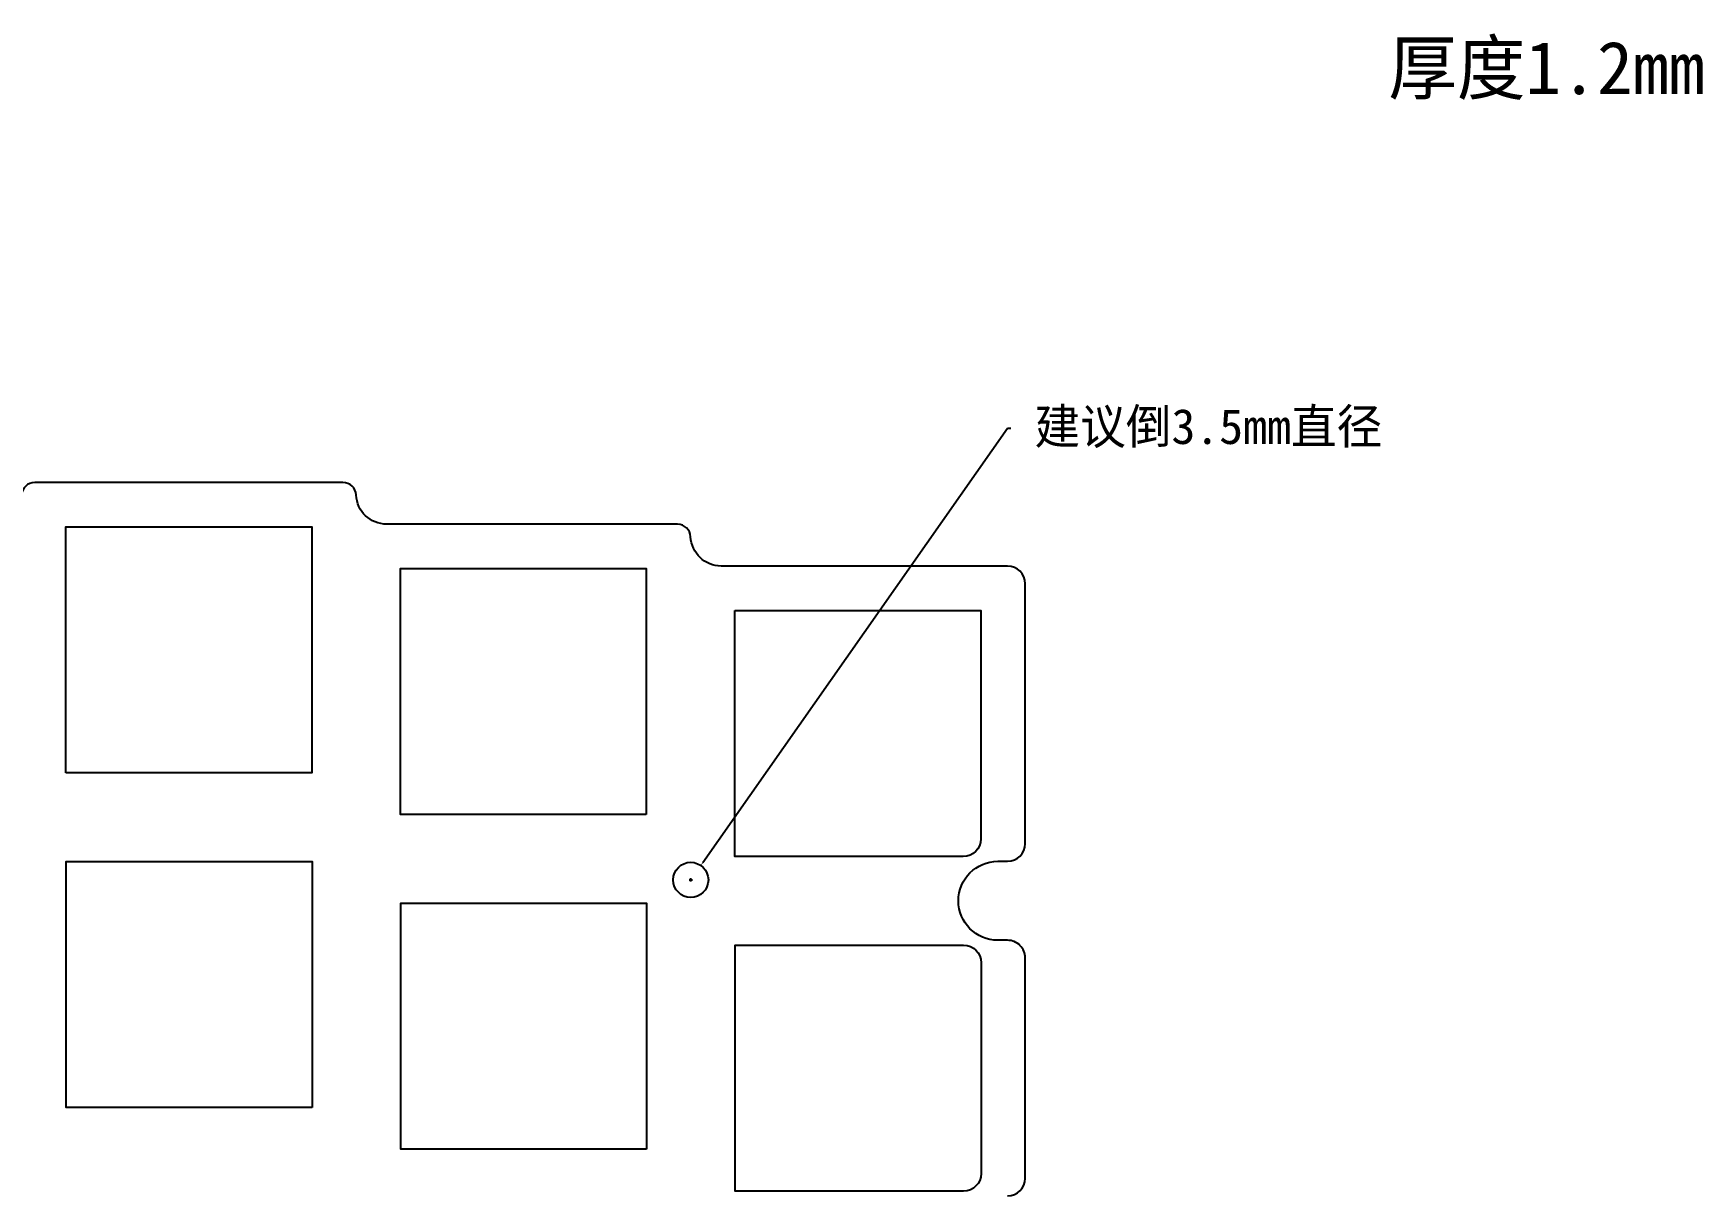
# Model space of a CAD drawing. Header units: millimetres. Extents: x -54 to 301, y 70 to 207.
# Drawn here: x 36.6 to 131.6, y 141.1 to 207.2 of the extents above; entities that cross this region are included whole.
import ezdxf

# ---------------------------------------------------------------- set-up
doc = ezdxf.new("R2010")
doc.units = ezdxf.units.MM
doc.header["$MEASUREMENT"] = 0
doc.layers.get('Defpoints').update_dxf_attribs({"color": 2})
doc.dimstyles.get("Standard").update_dxf_attribs({"dimtxt": 0.18, "dimasz": 0.18, "dimexe": 0.18, "dimexo": 0.0625, "dimgap": 0.09, "dimtad": 0, "dimtih": 1, "dimtoh": 1, "dimdec": 4, "dimzin": 0, "dimdsep": 46, "dimtxsty": 'STANDARD', "dimcen": 0.09, "dimadec": 0, "dimazin": 0, "dimtfac": 1, "dimtdec": 4, "dimtofl": 0, "dimtmove": 0, "dimatfit": 3, "dimfxl": 1, "dimtolj": 1, "dimtzin": 0, "dimarcsym": 0})

# ---------------------------------------------------------------- blocks, each defined once
blk = doc.blocks.new('*D2')
at = {"layer": 'Defpoints', "color": 0, "linetype": 'Continuous', "lineweight": -2, "transparency": 16777216}
for p, q in [((92.039, 184.696), (74.675, 159.969)), ((92.219, 184.696), (92.039, 184.696)), ((73.907, 159.003), (74.087, 159.003)), ((73.997, 158.913), (73.997, 159.093))]:
    blk.add_line(p, q, dxfattribs=at)
at = {"layer": 'Defpoints', "color": 0, "linetype": 'Continuous', "transparency": 16777216}
for p in [(74.571, 159.822), (73.422, 158.185)]:
    blk.add_point(p, dxfattribs=at)
blk.add_solid([(74.65, 159.986), (74.699, 159.952), (74.571, 159.822)], dxfattribs=at)
at = {"layer": 'Defpoints', "color": 0, "linetype": 'Continuous', "transparency": 16777216, "insert": (103.472, 184.696), "char_height": 0.18, "attachment_point": 5}
blk.add_mtext('\\A1;{\\H11.11111x;建议倒3.5mm直径}', dxfattribs=at)

msp = doc.modelspace()

# ---------------------------------------------------------------- linework, layer by layer
msp.add_lwpolyline([(92.03783, 141.01214, 0.41420212), (93.03783, 142.0121), (93.03832, 154.56117, 0.414225), (92.03832, 155.56121), (91.48866, 155.56121, -1), (91.48866, 160.06121), (92.03857, 160.06121, 0.41420212), (93.03857, 161.06117), (93.03915, 175.86153, 0.41421355), (92.03919, 176.86157), (75.73632, 176.86221, -0.40060354), (73.9883, 178.5306, 0.40060921), (73.23913, 179.24562), (56.68612, 179.24595, -0.4000731), (54.93821, 180.91111, 0.40007876), (54.18909, 181.62474), (36.63604, 181.62474, 0.40040272), (35.88688, 180.91027, -0.40040839)], format="xyb")
for points in [[(38.41418, 165.09983), (38.41418, 179.10054), (52.41418, 179.10054), (52.41418, 165.09983)], [(71.46427, 162.72049), (57.46392, 162.72049), (57.46392, 176.72013), (71.46427, 176.72013)], [(52.42988, 146.04971), (38.42988, 146.04971), (38.42988, 160.05041), (52.42988, 160.05041)], [(71.47704, 143.67375), (57.47739, 143.67375), (57.47739, 157.67481), (71.47704, 157.67481)]]:
    msp.add_lwpolyline(points, close=True)
for points in [[(76.51404, 174.33578), (90.51404, 174.33578), (90.51404, 161.33648, -0.41421356), (89.51404, 160.33648), (76.51404, 160.33648)], [(89.52879, 141.28668), (76.52879, 141.28668), (76.52879, 155.28632), (89.52879, 155.28632, -0.41421356), (90.52879, 154.28632), (90.52879, 142.28668, -0.41421356)]]:
    msp.add_lwpolyline(points, format="xyb", close=True)
msp.add_circle((73.99653, 159.0034), 1)

# ---------------------------------------------------------------- texts
at = {"layer": 'Defpoints', "linetype": 'Continuous', "insert": (113.72674, 206.72966), "char_height": 3, "attachment_point": 1}
msp.add_mtext_dynamic_manual_height_columns('厚度1.2mm', width=50.6182224, gutter_width=1, heights=[0], dxfattribs=at)

# ---------------------------------------------------------------- dimensions: what is measured, and where the dimension line sits
at = {"layer": 'Defpoints', "linetype": 'Continuous'}
dim = msp.add_diameter_dim_2p(p1=(73.42184, 158.18504), p2=(74.57122, 159.82177), text='{\\H11.11111x;建议倒3.5mm直径}', dimstyle='Standard', dxfattribs=at)
dim.commit()
dim.dimension.update_dxf_attribs({"geometry": '*D2', "text_midpoint": (103.47222, 184.69636), "dimtype": 163})

doc.saveas('drawing.dxf')
